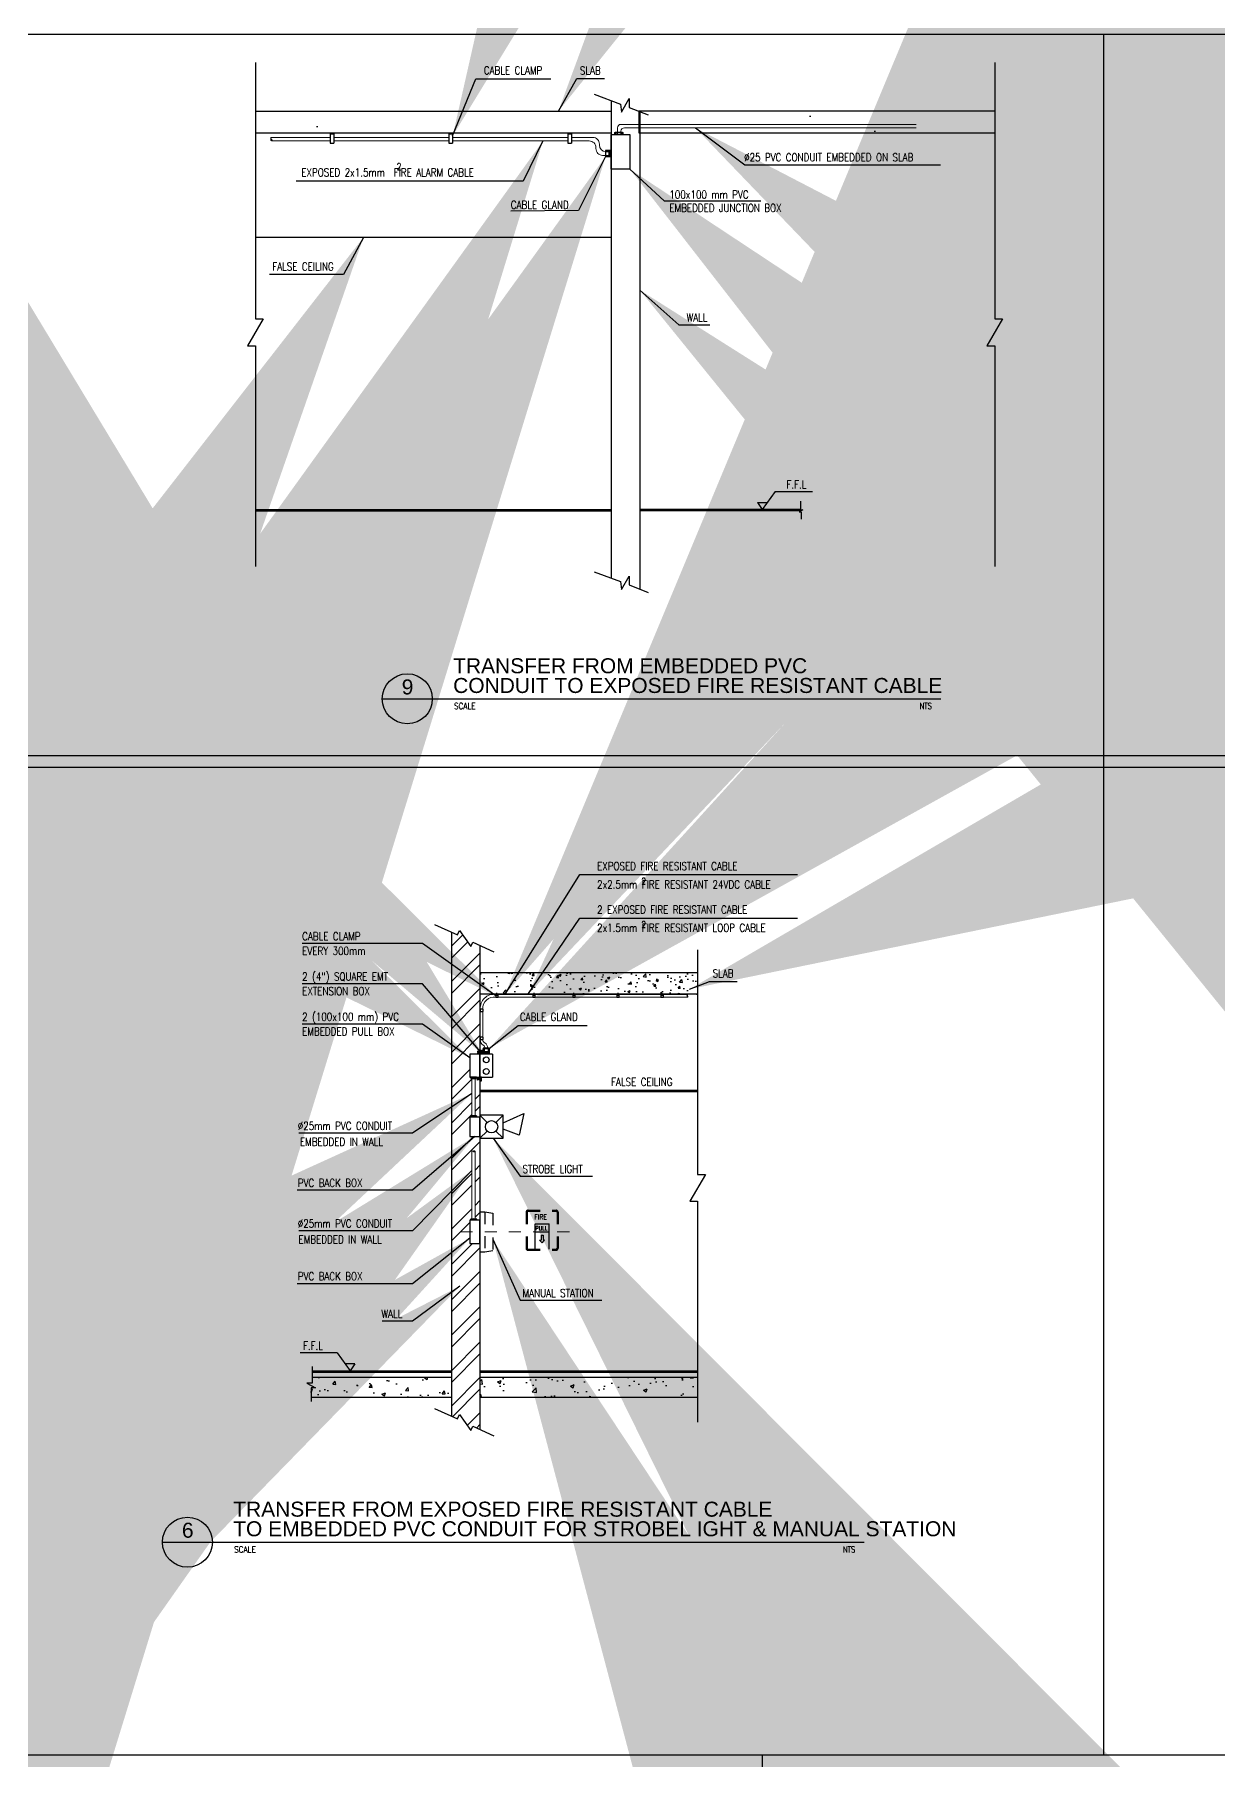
# Model space of a CAD drawing. Extents: x -15 to 256, y 0 to 403.
# Drawn here: x 236 to 245.79, y 377.08 to 391.35 of the extents above; entities that cross this region are included whole.
import ezdxf
from ezdxf.enums import TextEntityAlignment as Align

# ---------------------------------------------------------------- set-up
doc = ezdxf.new("R2010")
doc.units = 0
doc.header["$LTSCALE"] = 0.15
for name, pattern in [('Access Control_master_ground1$0$HIDDEN', [0.375, 0.25, -0.125]), ('DASHDOT', [1, 0.5, -0.25, 0, -0.25]), ('DASHED', [0.75, 0.5, -0.25])]:
    doc.linetypes.add(name, pattern=pattern)
doc.layers.get('0').update_dxf_attribs({"color": 252})
for name, color, linetype in [('00-BT-FAS-DIM', 10, 'Continuous'), ('00-BT-FAS-TEXT', 2, 'Continuous'), ('00-BT-FAS-TEXT LINE', 10, 'Continuous'), ('00-BT-TEXT', 2, 'Continuous'), ('1-E-FA-WX', 3, 'Continuous'), ('Access Control_master_ground1$0$E-FIRE', 3, 'Access Control_master_ground1$0$HIDDEN'), ('ARCH', 8, 'Continuous'), ('DETAILS', 2, 'Continuous'), ('E-ANNO-VIEW', 240, 'Continuous'), ('E-DETL-LID2', 2, 'DASHED'), ('E-DETL-LID3', 3, 'DASHED'), ('E-DETL-LIN0', 10, 'Continuous'), ('EL1', 1, 'Continuous'), ('MPI-TITL-TXT', 1, 'Continuous')]:
    doc.layers.add(name, color=color, linetype=linetype)
for name, color, linetype, lineweight in [('MPI-TITL', 1, 'Continuous', 20), ('MPI-TTBL', 7, 'Continuous', 25), ('MPI-TXT', 2, 'Continuous', 20)]:
    doc.layers.add(name, color=color, linetype=linetype, lineweight=lineweight)
doc.styles.add('ARIAL', font='SAS_____.PFB', dxfattribs={"width": 3, "height": 0.3})
doc.styles.add('ROMANS', font='ROMANS.shx', dxfattribs={"width": 0.8})
doc.dimstyles.new('BT-DIM', dxfattribs={"dimscale": 0, "dimtxt": 120, "dimasz": 120, "dimexe": 100, "dimexo": 100, "dimgap": 1, "dimtad": 0, "dimdec": 0, "dimrnd": 5, "dimzin": 3, "dimdsep": 46, "dimtxsty": 'ROMANS', "dimblk": 'OBLIQUE', "dimcen": 50, "dimdle": 80, "dimclrd": 256, "dimclre": 256, "dimclrt": 2, "dimadec": 0, "dimazin": 0, "dimtfac": 1, "dimtdec": 0, "dimtofl": 0, "dimtmove": 0, "dimatfit": 3, "dimfxl": 1, "dimtvp": 0.8, "dimfrac": 2, "dimtolj": 1, "dimtzin": 0, "dimarcsym": 0})
pattern_1 = [(50, (216.94386, 363.4144), (0.3014433, -0.0263729), [0.0315202, -0.346722]), (355, (216.94386, 363.4144), (-0.058313, 0.316123), [0.025216, -0.2773777]), (100.451, (216.96898, 363.4122), (0.2431315, 0.2897486), [0.026788, -0.2946683]), (46.1842, (216.94386, 363.49846), (0.448528, -0.0695634), [0.04728, -0.520083]), (96.6356, (216.98123, 363.49266), (0.39281, 0.409391), [0.040182, -0.4420024]), (351.184, (216.94386, 363.49846), (0.3928104, 0.40939), [0.037824, -0.4160665]), (21, (216.98588, 363.47745), (0.2508624, -0.1692088), [0.0315202, -0.346722]), (326, (216.98588, 363.47745), (0.1022578, 0.304758), [0.025216, -0.2773777]), (71.4514, (217.0068, 363.46335), (0.3531196, 0.1355498), [0.026788, -0.2946683]), (37.5, (216.94386, 363.41441), (0.0051104, 0.13990503), [0, -0.2740155, 0, -0.2815803, 0, -0.2784283]), (7.5, (216.94386, 363.41441), (0.11056, 0.1657591), [0, -0.1605428, 0, -0.2677115, 0, -0.106118]), (327.5, (216.85014, 363.41441), (0.2243486, -0.0094788), [0, -0.1050673, 0, -0.32781, 0, -0.4349786]), (317.5, (216.80811, 363.4144), (0.245095, 0.0420707), [0, -0.1365875, 0, -0.2176994, 0, -0.3088978])]

# ---------------------------------------------------------------- blocks, each defined once
blk = doc.blocks.new('_OBLIQUE')
at = {"color": 0, "linetype": 'ByBlock'}
blk.add_line((-0.5, -0.5), (0.5, 0.5), dxfattribs=at)
blk = doc.blocks.new('--A$C5F2C2771')
at = {"layer": 'E-DETL-LID2', "linetype": 'Continuous'}
for p, q in [((-21.2, -5.2), (-21.2, 0)), ((-4.2, -5.2), (-4.2, 0)), ((0, -5.2), (-25.4, -5.2))]:
    blk.add_line(p, q, dxfattribs=at)
for points in [[(-25.4, -5.2), (-25.4, 0), (0, 0), (0, -5.2)], [(-2.1, -5.9), (-23.3, -5.9)]]:
    blk.add_lwpolyline(points, dxfattribs=at)
for centre, radius, start, end in [((-23.3, -2.2), 3.69, 235.533, 304.467), ((-12.7, 50.6), 56.4, 261.3162, 278.6838), ((-2.1, -2.2), 3.69, 235.533, 304.467)]:
    blk.add_arc(centre, radius, start, end, dxfattribs=at)
blk = doc.blocks.new('--A$C061778A4')
at = {"linetype": 'Continuous'}
for p, q in [((-4.3, 9.4), (0, 9.4)), ((-4.3, 7.1), (0, 7.1)), ((0, 9.4), (0.4, 9.4)), ((0, 7.1), (1.4, 7.1))]:
    blk.add_line(p, q, dxfattribs=at)
blk.add_lwpolyline([(0, 16.2), (-5.8, 16.2), (-5.8, 0), (0, 0)], close=True, dxfattribs=at)
for points in [[(-5.8, 10.8), (-4.3, 9.4)], [(-5.8, 5.7), (-4.3, 7.1)], [(0, 11), (1.5, 10.3), (1.6, 10.7), (2.5, 10.4), (2.5, 11), (3.5, 10.5), (5.1, 11), (5.3, 10.5), (6.9, 11.6), (7.1, 10.9), (11.3, 12.6), (11.1, 10.2), (8, 8.2), (11.1, 6.2), (11.3, 3.8), (7.1, 5.5), (6.9, 4.8), (5.3, 6), (5.1, 5.4), (3.5, 6), (2.5, 5.5), (2.5, 6), (1.6, 5.7), (1.5, 6.1), (0, 5.5)]]:
    blk.add_lwpolyline(points, dxfattribs=at)
for centre, start_param, end_param in [((1.2, 8.2), 2.485521, 6.550645), ((2.1, 8.2), 2.221359, 6.759002), ((3, 8.2), 2.221359, 6.759002), ((3.8, 8.2), 2.221359, 6.759002), ((4.7, 8.2), 2.221359, 6.759002), ((5.6, 8.2), 2.221359, 6.759002), ((6.4, 8.2), 2.221359, 6.759002)]:
    blk.add_ellipse(centre, major_axis=(-0.67, 1.27), ratio=0.427097, start_param=start_param, end_param=end_param, dxfattribs=at)
blk = doc.blocks.new('A$C4DE4472D')
at = {"layer": 'E-DETL-LID3'}
for p, q in [((-357, 492), (-357, -408)), ((-332, 492), (-332, -408)), ((-307, 542), (393, 542)), ((-307, 517), (393, 517)), ((418, 492), (418, -408)), ((443, 492), (443, -408)), ((-307, -433), (393, -433)), ((-307, -458), (393, -458))]:
    blk.add_line(p, q, dxfattribs=at)
for centre, radius, start, end in [((-307, 492), 50, 90, 180), ((-307, 492), 25, 90, 180), ((393, 492), 50, 0, 90), ((393, 492), 25, 0, 90), ((-307, -408), 50, 180, 270), ((-307, -408), 25, 180, 270), ((393, -408), 25, 270, 0), ((393, -408), 50, 270, 0)]:
    blk.add_arc(centre, radius, start, end, dxfattribs=at)
at = {"layer": 'E-DETL-LIN0'}
for p, q in [((-132, -433), (-132, 200)), ((-132, 200), (218, 200)), ((-132, 0), (218, 0)), ((218, -433), (218, 200)), ((44, -272), (-17, -207)), ((-17, -207), (19, -207)), ((19, -81), (69, -81)), ((19, -81), (19, -207)), ((44, -272), (105, -207)), ((69, -81), (69, -207)), ((105, -207), (69, -207))]:
    blk.add_line(p, q, dxfattribs=at)
at = {"layer": 'E-DETL-LIN0', "style": 'ROMANS', "width": 0.9}
for s, height, p in [('FIRE', 125, (-151, 313)), ('PULL', 100, (-120, 41))]:
    blk.add_text(s, height=height, dxfattribs=at).set_placement(p)
blk = doc.blocks.new('A$C3E880534')
at = {"layer": 'E-DETL-LID3'}
for p, q in [((-125, 500), (-325, 467)), ((-325, 467), (-325, -467)), ((0, 500), (-125, 500)), ((-125, 500), (-125, -500)), ((0, 500), (0, -500)), ((-125, -500), (-325, -467)), ((0, -500), (-125, -500))]:
    blk.add_line(p, q, dxfattribs=at)
blk = doc.blocks.new('*U103')
at = {"layer": 'MPI-TITL-TXT', "color": 1}
for p, q in [((-10, 0), (10, 0)), ((10, 0), (270.61, 0))]:
    blk.add_line(p, q, dxfattribs=at)
blk.add_circle((0, 0), 10, dxfattribs=at)
at = {"layer": 'MPI-TTBL', "color": 3, "style": 'ROMANS', "width": 0.85}
blk.add_attdef('1', text='', height=4.5, dxfattribs=at).set_placement((0.1, 1.76), align=Align.CENTER)
at = {"layer": 'MPI-TTBL', "color": 2, "style": 'ROMANS', "width": 0.85}
blk.add_attdef('MPI2-', text='', height=2.5, dxfattribs=at).set_placement((-0.07, -4.16), align=Align.CENTER)
blk.add_attdef('SCALE', (18.23, -4.16), '', height=2.5, dxfattribs=at)
at = {"layer": 'MPI-TTBL', "color": 2, "style": 'ROMANS', "width": 0.8, "flags": 8}
blk.add_attdef('1:100', (262.07, -4.16), '', height=2.5, dxfattribs=at)
at = {"layer": 'MPI-TXT', "color": 6, "style": 'ARIAL', "width": 0.85}
for tag, p in [('TITLE1', (17.88, 10.21)), ('COMBINEDSERVICESDRAWING', (17.88, 2.34))]:
    blk.add_attdef(tag, p, '', height=6, dxfattribs=at)
blk = doc.blocks.new('*U102')
at = {"layer": 'MPI-TITL-TXT', "color": 1}
for p, q in [((-10, 0), (10, 0)), ((10, 0), (213.37, 0))]:
    blk.add_line(p, q, dxfattribs=at)
blk.add_circle((0, 0), 10, dxfattribs=at)
at = {"layer": 'MPI-TTBL', "color": 3, "style": 'ROMANS', "width": 0.85}
blk.add_attdef('1', text='', height=4.5, dxfattribs=at).set_placement((0.1, 1.76), align=Align.CENTER)
at = {"layer": 'MPI-TTBL', "color": 2, "style": 'ROMANS', "width": 0.85}
blk.add_attdef('MPI2-', text='', height=2.5, dxfattribs=at).set_placement((-0.07, -4.16), align=Align.CENTER)
blk.add_attdef('SCALE', (18.23, -4.16), '', height=2.5, dxfattribs=at)
at = {"layer": 'MPI-TTBL', "color": 2, "style": 'ROMANS', "width": 0.8, "flags": 8}
blk.add_attdef('1:100', (204.83, -4.16), '', height=2.5, dxfattribs=at)
at = {"layer": 'MPI-TXT', "color": 6, "style": 'ARIAL', "width": 0.85}
for tag, p in [('TITLE1', (17.88, 10.21)), ('COMBINEDSERVICESDRAWING', (17.88, 2.34))]:
    blk.add_attdef(tag, p, '', height=6, dxfattribs=at)

msp = doc.modelspace()

# ---------------------------------------------------------------- hatches: boundary and pattern name
at = {"layer": 'ARCH'}
h = msp.add_hatch(dxfattribs=at)
h.set_pattern_fill('AR-CONC', color=256, scale=0.290041, style=0)
h.set_pattern_definition([(50, (1613.9673, 420.9673), (2.0803518, -0.1820072), [0.217531, -2.392842]), (355, (1613.9673, 420.9673), (-0.4024364, 2.181669), [0.174025, -1.9142735]), (100.4514, (1614.1407, 420.9522), (1.677917, 1.9996604), [0.184873, -2.0336027]), (46.1842, (1613.9673, 421.5474), (3.0954413, -0.4800737), [0.3262966, -3.589263]), (96.6356, (1614.2253, 421.5074), (2.710909, 2.8253455), [0.2773095, -3.0504035]), (351.1842, (1613.9673, 421.5474), (2.710907, 2.8253476), [0.261037, -2.87141]), (21, (1614.2574, 421.4024), (1.7312778, -1.1677616), [0.217531, -2.392842]), (326, (1614.2574, 421.4024), (0.7057153, 2.1032356), [0.174025, -1.9142735]), (71.4514, (1614.4016, 421.305), (2.4369938, 0.935472), [0.184873, -2.0336027]), (37.5, (1613.9673, 420.9673), (0.0352686, 0.96553013), [0, -1.8910702, 0, -1.9432777, 0, -1.9215245]), (7.5, (1613.9673, 420.9673), (0.7630107, 1.1439574), [0, -1.1079583, 0, -1.847564, 0, -0.7323546]), (327.5, (1613.3205, 420.9673), (1.5483063, -0.06541847), [0, -0.7251036, 0, -2.2623232, 0, -3.0019289]), (317.5, (1613.0305, 420.9673), (1.6914816, 0.2903459), [0, -0.9426347, 0, -1.5024147, 0, -2.1318046])])
edge = h.paths.add_edge_path()
edge.add_line((237.825, 390.72), (240.769, 390.72))
edge.add_line((240.769, 390.72), (240.769, 390.54))
edge.add_line((240.769, 390.54), (237.825, 390.54))
h = msp.add_hatch(dxfattribs=at)
h.set_pattern_fill('AR-CONC', color=256, scale=0.290041, style=0)
h.set_pattern_definition([(130, (-1325.4364, 420.9745), (-2.0803518, -0.1820072), [0.217531, -2.392842]), (185, (-1325.4364, 420.9745), (0.4024364, 2.181669), [0.174025, -1.9142735]), (79.5486, (-1325.6098, 420.9594), (-1.677917, 1.9996604), [0.184873, -2.0336027]), (133.8158, (-1325.4364, 421.5546), (-3.0954413, -0.4800737), [0.3262966, -3.589263]), (83.3644, (-1325.6944, 421.5146), (-2.710909, 2.8253455), [0.2773095, -3.0504035]), (188.8158, (-1325.4364, 421.5546), (-2.710907, 2.8253476), [0.261037, -2.87141]), (159, (-1325.7265, 421.4096), (-1.7312778, -1.1677616), [0.217531, -2.392842]), (214, (-1325.7265, 421.4096), (-0.7057153, 2.1032356), [0.174025, -1.9142735]), (108.5486, (-1325.8708, 421.3123), (-2.4369938, 0.935472), [0.184873, -2.0336027]), (142.5, (-1325.4364, 420.97454), (-0.03526862, 0.96553013), [0, -1.8910702, 0, -1.94327765, 0, -1.9215245]), (172.5, (-1325.4364, 420.9745), (-0.7630107, 1.1439574), [0, -1.1079583, 0, -1.847564, 0, -0.7323546]), (212.5, (-1324.78964, 420.97454), (-1.5483063, -0.06541847), [0, -0.7251036, 0, -2.2623232, 0, -3.0019289]), (222.5, (-1324.4996, 420.9745), (-1.6914816, 0.2903459), [0, -0.9426347, 0, -1.5024147, 0, -2.1318046])])
edge = h.paths.add_edge_path()
edge.add_line((243.94, 390.721), (240.996, 390.721))
edge.add_line((240.996, 390.721), (240.996, 390.541))
edge.add_line((240.996, 390.541), (243.94, 390.541))
h = msp.add_hatch(dxfattribs=at)
h.set_pattern_fill('ANSI32', color=256, scale=0.551534, style=0)
h.set_pattern_definition([(45, (218.6542, 359.80416), (-0.1462476, 0.1462476), []), (45, (218.7517, 359.80416), (-0.1462476, 0.1462476), [])])
edge = h.paths.add_edge_path()
edge.add_line((239.616, 382.72), (239.614, 382.72))
edge.add_line((239.614, 382.72), (239.614, 382.732))
edge.add_line((239.614, 382.732), (239.599, 382.732))
edge.add_line((239.599, 382.732), (239.599, 382.923))
edge.add_line((239.599, 382.923), (239.683, 382.923))
edge.add_line((239.683, 382.923), (239.683, 383.821))
edge.add_line((239.683, 383.821), (239.623, 383.849))
edge.add_line((239.623, 383.849), (239.606, 383.812))
edge.add_line((239.606, 383.812), (239.513, 383.944))
edge.add_line((239.513, 383.944), (239.496, 383.908))
edge.add_line((239.496, 383.908), (239.447, 383.93))
edge.add_line((239.447, 383.93), (239.447, 379.928))
edge.add_line((239.447, 379.928), (239.496, 379.905))
edge.add_line((239.496, 379.905), (239.513, 379.941))
edge.add_line((239.513, 379.941), (239.606, 379.809))
edge.add_line((239.606, 379.809), (239.623, 379.846))
edge.add_line((239.623, 379.846), (239.683, 379.818))
edge.add_line((239.683, 379.818), (239.683, 381.356))
edge.add_line((239.683, 381.356), (239.599, 381.356))
edge.add_line((239.599, 381.356), (239.599, 381.548))
edge.add_line((239.599, 381.548), (239.606, 381.548))
edge.add_line((239.606, 381.548), (239.606, 381.558))
edge.add_arc((239.61, 381.552), 0.00706, 90, 124.467, ccw=False)
edge.add_line((239.61, 381.559), (239.616, 381.559))
edge.add_line((239.616, 381.559), (239.616, 382.118))
edge.add_arc((239.623, 382.114), 0.00811, 26.9596, 154.578, ccw=False)
edge.add_arc((239.637, 382.115), 0.00769, 23.6327, 157.8977, ccw=False)
edge.add_line((239.644, 382.118), (239.644, 381.559))
edge.add_line((239.644, 381.559), (239.646, 381.559))
edge.add_line((239.646, 381.559), (239.646, 381.548))
edge.add_line((239.646, 381.548), (239.683, 381.548))
edge.add_line((239.683, 381.548), (239.683, 382.242))
edge.add_line((239.683, 382.242), (239.599, 382.242))
edge.add_line((239.599, 382.242), (239.599, 382.402))
edge.add_line((239.599, 382.402), (239.606, 382.402))
edge.add_line((239.606, 382.402), (239.606, 382.412))
edge.add_arc((239.61, 382.406), 0.00706, 90, 124.467, ccw=False)
edge.add_line((239.61, 382.413), (239.616, 382.413))
edge.add_line((239.616, 382.413), (239.616, 382.72))
edge = h.paths.add_edge_path(flags=17)
edge.add_line((239.683, 382.732), (239.654, 382.732))
edge.add_line((239.654, 382.732), (239.654, 382.722))
edge.add_arc((239.65, 382.727), 0.00706, 270, 304.467, ccw=False)
edge.add_line((239.65, 382.72), (239.644, 382.72))
edge.add_line((239.644, 382.72), (239.644, 382.413))
edge.add_line((239.644, 382.413), (239.646, 382.413))
edge.add_line((239.646, 382.413), (239.646, 382.402))
edge.add_line((239.646, 382.402), (239.683, 382.402))
edge.add_line((239.683, 382.402), (239.683, 382.732))
at = {"layer": 'ARCH', "lineweight": -3}
h = msp.add_hatch(dxfattribs=at)
h.set_pattern_fill('AR-CONC', color=256, scale=0.001103, style=0)
h.set_pattern_definition([(50, (216.94386, 363.4144), (0.2009622, -0.0175819), [0.0210135, -0.231148]), (355, (216.94386, 363.4144), (-0.0388753, 0.2107486), [0.0168108, -0.1849184]), (100.451, (216.9606, 363.41294), (0.1620877, 0.1931657), [0.0178587, -0.1964455]), (46.1842, (216.94386, 363.47044), (0.2990188, -0.0463756), [0.0315202, -0.346722]), (96.6356, (216.96878, 363.46658), (0.2618732, 0.2729274), [0.026788, -0.2946683]), (351.184, (216.94386, 363.47044), (0.2618736, 0.272927), [0.0252162, -0.2773777]), (21, (216.97188, 363.45643), (0.1672416, -0.1128059), [0.0210135, -0.231148]), (326, (216.97188, 363.45643), (0.0681719, 0.203172), [0.0168108, -0.1849184]), (71.4514, (216.98581, 363.44703), (0.235413, 0.0903665), [0.0178587, -0.1964455]), (37.5, (216.94386, 363.41441), (0.00340694, 0.09327002), [0, -0.182677, 0, -0.18772023, 0, -0.1856189]), (7.5, (216.94386, 363.41441), (0.07370668, 0.11050606), [0, -0.10702855, 0, -0.1784743, 0, -0.0707453]), (327.5, (216.88138, 363.41441), (0.14956574, -0.0063192), [0, -0.07004486, 0, -0.21853997, 0, -0.28998573]), (317.5, (216.85336, 363.41441), (0.16339666, 0.02804717), [0, -0.0910583, 0, -0.14513296, 0, -0.2059319])])
h.paths.add_polyline_path([(239.683, 383.597), (239.683, 383.417), (241.483, 383.417), (241.483, 383.597)])
h = msp.add_hatch(dxfattribs=at)
h.set_pattern_fill('AR-CONC', color=256, scale=0.001655, style=0)
h.set_pattern_definition(pattern_1)
h.paths.add_polyline_path([(239.447, 380.085), (239.447, 380.251), (238.296, 380.251), (238.296, 380.202), (238.252, 380.202), (238.322, 380.163), (238.288, 380.163), (238.288, 380.085)])
h = msp.add_hatch(dxfattribs=at)
h.set_pattern_fill('AR-CONC', color=256, scale=0.001655, style=0)
h.set_pattern_definition(pattern_1)
h.paths.add_polyline_path([(241.483, 380.085), (241.483, 380.251), (239.683, 380.251), (239.683, 380.085)])

# ---------------------------------------------------------------- linework, layer by layer
msp.add_lwpolyline([(255.582, 391.354), (221.216, 391.354), (221.216, 364.848), (255.582, 364.848)], close=True)
at = {"layer": '00-BT-FAS-DIM', "linetype": 'DASHDOT', "lineweight": 0, "ltscale": 0.4}
msp.add_line((239.522, 381.452), (240.515, 381.452), dxfattribs=at)
at = {"layer": 'ARCH'}
for p, q in [((240.628, 390.861), (240.844, 390.779)), ((240.853, 390.713), (240.917, 390.824)), ((240.917, 390.824), (240.917, 390.751)), ((240.769, 390.808), (240.769, 386.858)), ((240.844, 390.779), (240.853, 390.713)), ((240.917, 390.751), (241.075, 390.691)), ((241.005, 390.718), (241.005, 386.768)), ((237.825, 387.426), (240.769, 387.426)), ((237.825, 387.416), (240.769, 387.416)), ((242.338, 387.426), (241.005, 387.426)), ((242.338, 387.416), (241.005, 387.416)), ((240.628, 386.912), (240.844, 386.83)), ((240.844, 386.83), (240.853, 386.764)), ((240.853, 386.764), (240.917, 386.875)), ((240.917, 386.875), (240.917, 386.802)), ((240.917, 386.802), (241.075, 386.741)), ((239.683, 382.624), (241.483, 382.624)), ((239.683, 382.614), (241.483, 382.614))]:
    msp.add_line(p, q, dxfattribs=at)
at = {"layer": 'ARCH', "lineweight": -3}
for p, q in [((239.447, 383.93), (239.447, 379.928)), ((239.683, 383.821), (239.683, 379.818)), ((238.296, 380.303), (239.447, 380.303)), ((238.296, 380.293), (239.447, 380.293)), ((238.296, 380.251), (239.447, 380.251)), ((239.683, 380.303), (241.483, 380.303)), ((239.683, 380.293), (241.483, 380.293)), ((239.683, 380.251), (241.483, 380.251)), ((238.288, 380.085), (239.447, 380.085)), ((239.683, 380.085), (241.483, 380.085))]:
    msp.add_line(p, q, dxfattribs=at)
at = {"layer": 'ARCH', "lineweight": -3, "flags": 128}
for points in [[(237.825, 391.122), (237.825, 389.002), (237.889, 389.002), (237.761, 388.78), (237.825, 388.78), (237.825, 386.955)], [(243.94, 391.122), (243.94, 389.002), (244.004, 389.002), (243.876, 388.78), (243.94, 388.78), (243.94, 386.955)], [(239.307, 383.995), (239.496, 383.908), (239.513, 383.944), (239.606, 383.812), (239.623, 383.849), (239.797, 383.768)], [(241.483, 383.786), (241.483, 381.928), (241.547, 381.928), (241.419, 381.705), (241.483, 381.705), (241.483, 379.88)], [(239.307, 379.993), (239.496, 379.905), (239.513, 379.941), (239.606, 379.809), (239.623, 379.846), (239.797, 379.765)]]:
    msp.add_lwpolyline(points, dxfattribs=at)
at = {"layer": 'ARCH'}
for points in [[(237.825, 390.72), (240.769, 390.72), (240.769, 390.54), (237.825, 390.54)], [(243.94, 390.721), (240.996, 390.721), (240.996, 390.541), (243.94, 390.541)], [(240.769, 389.676), (237.825, 389.676)]]:
    msp.add_lwpolyline(points, dxfattribs=at)
at = {"layer": 'ARCH', "linetype": 'Continuous'}
msp.add_lwpolyline([(242.335, 387.496), (242.335, 387.424), (242.354, 387.424), (242.323, 387.407), (242.338, 387.407), (242.338, 387.346)], dxfattribs=at)
at = {"layer": 'ARCH', "lineweight": -3}
for points in [[(239.683, 383.597), (241.483, 383.597)], [(241.483, 383.417), (239.683, 383.417)], [(238.296, 380.339), (238.296, 380.202), (238.252, 380.202), (238.322, 380.163), (238.288, 380.163), (238.288, 380.05)]]:
    msp.add_lwpolyline(points, dxfattribs=at)
at = {"layer": 'DETAILS', "color": 1}
for p, q in [((238.443, 390.541), (238.443, 390.456)), ((238.474, 390.541), (238.474, 390.456)), ((239.426, 390.541), (239.426, 390.455)), ((239.457, 390.541), (239.457, 390.455)), ((240.41, 390.54), (240.41, 390.455)), ((240.441, 390.54), (240.441, 390.455)), ((238.443, 390.456), (238.474, 390.456)), ((239.426, 390.455), (239.457, 390.455)), ((240.41, 390.455), (240.441, 390.455)), ((239.813, 383.393), (239.832, 383.393)), ((239.822, 383.405), (239.822, 383.429)), ((240.12, 383.393), (240.139, 383.393)), ((240.13, 383.405), (240.13, 383.429)), ((240.45, 383.393), (240.47, 383.393)), ((240.46, 383.405), (240.46, 383.429)), ((240.815, 383.393), (240.835, 383.393)), ((240.825, 383.405), (240.825, 383.429)), ((241.18, 383.393), (241.2, 383.393)), ((241.19, 383.405), (241.19, 383.429)), ((239.708, 383.276), (239.708, 383.295)), ((239.708, 383.044), (239.708, 383.063))]:
    msp.add_line(p, q, dxfattribs=at)
at = {"layer": 'DETAILS', "color": 4, "linetype": 'Continuous'}
for p, q in [((240.722, 390.395), (240.722, 390.346)), ((240.722, 390.387), (240.75, 390.387)), ((240.752, 390.385), (240.75, 390.385)), ((240.759, 390.395), (240.753, 390.395)), ((240.753, 390.387), (240.759, 390.387)), ((240.762, 390.385), (240.76, 390.385)), ((240.763, 390.395), (240.763, 390.346)), ((240.763, 390.387), (240.769, 390.387)), ((240.722, 390.354), (240.75, 390.354)), ((240.752, 390.355), (240.75, 390.355)), ((240.753, 390.354), (240.759, 390.354)), ((240.753, 390.346), (240.759, 390.346)), ((240.762, 390.355), (240.76, 390.355)), ((240.763, 390.354), (240.769, 390.354)), ((239.71, 382.97), (239.759, 382.97)), ((239.718, 382.97), (239.718, 382.942)), ((239.751, 382.97), (239.751, 382.942)), ((239.71, 382.933), (239.71, 382.939)), ((239.71, 382.929), (239.759, 382.929)), ((239.718, 382.939), (239.718, 382.933)), ((239.718, 382.929), (239.718, 382.923)), ((239.72, 382.94), (239.72, 382.942)), ((239.72, 382.93), (239.72, 382.932)), ((239.75, 382.94), (239.75, 382.942)), ((239.75, 382.93), (239.75, 382.932)), ((239.751, 382.939), (239.751, 382.933)), ((239.751, 382.929), (239.751, 382.923)), ((239.759, 382.939), (239.759, 382.933))]:
    msp.add_line(p, q, dxfattribs=at)
at = {"layer": 'DETAILS', "color": 3, "lineweight": 0}
for p, q in [((239.832, 383.415), (240.12, 383.415)), ((239.832, 383.394), (240.12, 383.394)), ((240.139, 383.415), (240.45, 383.415)), ((240.139, 383.394), (240.45, 383.394)), ((240.47, 383.415), (240.815, 383.415)), ((240.47, 383.394), (240.815, 383.394)), ((240.835, 383.415), (241.18, 383.415)), ((240.835, 383.394), (241.18, 383.394)), ((241.2, 383.415), (241.399, 383.415)), ((241.2, 383.394), (241.399, 383.394)), ((239.685, 383.295), (239.685, 383.063)), ((239.707, 383.276), (239.707, 383.063))]:
    msp.add_line(p, q, dxfattribs=at)
at = {"layer": 'DETAILS', "color": 3}
for p, q in [((239.743, 382.358), (239.683, 382.418)), ((239.815, 382.358), (239.875, 382.418)), ((239.875, 382.354), (240.045, 382.43)), ((240.045, 382.43), (240.007, 382.252)), ((239.683, 382.226), (239.743, 382.286)), ((239.875, 382.226), (239.815, 382.286)), ((240.007, 382.252), (239.875, 382.302))]:
    msp.add_line(p, q, dxfattribs=at)
at = {"layer": 'DETAILS', "color": 1}
for points in [[(238.443, 390.541), (238.474, 390.541)], [(238.474, 390.53), (238.443, 390.53)], [(239.426, 390.541), (239.457, 390.541)], [(239.457, 390.529), (239.426, 390.529)], [(240.41, 390.54), (240.441, 390.54)], [(240.441, 390.529), (240.41, 390.529)], [(239.832, 383.417), (239.813, 383.417), (239.813, 383.392), (239.832, 383.392), (239.832, 383.417)], [(240.139, 383.417), (240.12, 383.417), (240.12, 383.392), (240.139, 383.392), (240.139, 383.417)], [(240.47, 383.417), (240.45, 383.417), (240.45, 383.392), (240.47, 383.392), (240.47, 383.417)], [(240.835, 383.417), (240.815, 383.417), (240.815, 383.392), (240.835, 383.392), (240.835, 383.417)], [(241.2, 383.417), (241.18, 383.417), (241.18, 383.392), (241.2, 383.392), (241.2, 383.417)], [(239.684, 383.295), (239.684, 383.276), (239.708, 383.276), (239.708, 383.295), (239.684, 383.295)], [(239.684, 383.063), (239.684, 383.044), (239.708, 383.044), (239.708, 383.063), (239.684, 383.063)]]:
    msp.add_lwpolyline(points, dxfattribs=at)
at = {"layer": 'DETAILS', "color": 4, "linetype": 'Continuous'}
for points in [[(240.769, 390.528), (240.923, 390.528), (240.923, 390.241), (240.769, 390.241)], [(239.683, 382.402), (239.599, 382.402), (239.599, 382.242), (239.683, 382.242)], [(239.683, 381.548), (239.599, 381.548), (239.599, 381.356), (239.683, 381.356)]]:
    msp.add_lwpolyline(points, close=True, dxfattribs=at)
at = {"layer": 'DETAILS', "color": 3, "lineweight": 0, "flags": 128}
for points in [[(240.82, 390.528), (240.82, 390.583, -0.414214), (240.849, 390.611), (243.289, 390.611)], [(240.849, 390.528), (240.849, 390.554, -0.414214), (240.877, 390.583), (243.289, 390.583)], [(240.441, 390.503), (240.616, 390.503, -0.414214), (240.671, 390.448), (240.671, 390.439, 0.379582), (240.72, 390.384)], [(240.441, 390.474), (240.587, 390.474, -0.414214), (240.642, 390.419), (240.642, 390.411, 0.414214), (240.697, 390.355), (240.72, 390.355)]]:
    msp.add_lwpolyline(points, format="xyb", dxfattribs=at)
for points in [[(237.958, 390.503), (238.443, 390.503)], [(237.958, 390.474), (238.443, 390.474)], [(238.474, 390.503), (239.426, 390.503)], [(238.474, 390.474), (239.426, 390.474)], [(239.457, 390.503), (240.41, 390.503)], [(239.457, 390.474), (240.41, 390.474)], [(239.616, 382.72), (239.616, 382.402)], [(239.644, 382.72), (239.644, 382.402)], [(239.616, 382.118), (239.616, 381.548)], [(239.644, 382.118), (239.644, 381.548)]]:
    msp.add_lwpolyline(points, dxfattribs=at)
at = {"layer": 'DETAILS', "color": 4, "linetype": 'Continuous'}
for points in [[(240.72, 390.391), (240.72, 390.35)], [(240.722, 390.346), (240.75, 390.346), (240.75, 390.395), (240.722, 390.395)], [(240.752, 390.391), (240.752, 390.35)], [(240.76, 390.391), (240.76, 390.35)], [(240.762, 390.391), (240.762, 390.35)], [(240.769, 390.395), (240.763, 390.395)], [(240.763, 390.346), (240.769, 390.346)], [(239.759, 382.97), (239.759, 382.942), (239.71, 382.942), (239.71, 382.97)], [(239.714, 382.972), (239.755, 382.972)], [(239.786, 382.923), (239.599, 382.923), (239.599, 382.732), (239.786, 382.732)], [(239.683, 382.732), (239.683, 382.923)], [(239.71, 382.923), (239.71, 382.929)], [(239.714, 382.94), (239.755, 382.94)], [(239.714, 382.932), (239.755, 382.932)], [(239.714, 382.93), (239.755, 382.93)], [(239.759, 382.929), (239.759, 382.923)], [(239.786, 382.923), (239.786, 382.732)]]:
    msp.add_lwpolyline(points, dxfattribs=at)
at = {"layer": 'DETAILS', "color": 3}
msp.add_lwpolyline([(239.683, 382.226), (239.875, 382.226), (239.875, 382.418), (239.683, 382.418)], close=True, dxfattribs=at)
at = {"layer": 'DETAILS', "color": 1, "linetype": 'Continuous'}
for centre in [(239.735, 382.875), (239.735, 382.779)]:
    msp.add_circle(centre, 0.0239, dxfattribs=at)
at = {"layer": 'DETAILS', "color": 3}
msp.add_circle((239.779, 382.322), 0.051, dxfattribs=at)
at = {"layer": 'DETAILS', "color": 4, "linetype": 'Continuous'}
for centre, radius, start, end in [((240.727, 390.391), 0.00706, 145.533, 214.467), ((240.828, 390.37), 0.108, 171.3162, 188.6838), ((240.759, 390.391), 0.00706, 145.533, 214.467), ((240.86, 390.37), 0.108, 171.3162, 188.6838), ((240.753, 390.391), 0.00706, 325.533, 34.467), ((240.652, 390.37), 0.108, 351.3162, 8.6838), ((240.769, 390.391), 0.00706, 145.533, 214.467), ((240.87, 390.37), 0.108, 171.3162, 188.6838), ((240.727, 390.35), 0.00706, 145.533, 214.467), ((240.759, 390.35), 0.00706, 145.533, 214.467), ((240.753, 390.35), 0.00706, 325.533, 34.467), ((240.769, 390.35), 0.00706, 145.533, 214.467), ((239.714, 382.965), 0.00706, 55.533, 124.467), ((239.735, 382.864), 0.108, 81.3162, 98.6838), ((239.755, 382.965), 0.00706, 55.533, 124.467), ((239.714, 382.933), 0.00706, 55.533, 124.467), ((239.714, 382.939), 0.00706, 235.533, 304.467), ((239.714, 382.923), 0.00706, 55.533, 124.467), ((239.735, 382.832), 0.108, 81.3162, 98.6838), ((239.735, 383.04), 0.108, 261.3162, 278.6838), ((239.735, 382.822), 0.108, 81.3162, 98.6838), ((239.755, 382.933), 0.00706, 55.533, 124.467), ((239.755, 382.939), 0.00706, 235.533, 304.467), ((239.755, 382.923), 0.00706, 55.533, 124.467)]:
    msp.add_arc(centre, radius, start, end, dxfattribs=at)
at = {"layer": 'DETAILS', "color": 3, "lineweight": 0}
for centre, radius, start, end in [((239.799, 383.303), 0.114, 82.827, 183.9878), ((239.799, 383.302), 0.0922, 81.3283, 184.3595), ((241.402, 383.4), 0.00709, 141.1702, 242.0428), ((241.394, 383.398), 0.00709, 321.1702, 62.0428), ((239.733, 383.039), 0.048, 174.9083, 247.2861), ((239.733, 383.04), 0.0267, 171.4398, 246.4767), ((239.691, 382.972), 0.0326, 358.9602, 44.5229), ((239.7, 382.975), 0.0458, 355.2729, 60.1862), ((239.623, 382.114), 0.00811, 26.9596, 154.578), ((239.637, 382.115), 0.00769, 23.6327, 157.8977), ((239.637, 382.122), 0.00791, 207.0712, 334.4592)]:
    msp.add_arc(centre, radius, start, end, dxfattribs=at)
at = {"layer": 'DETAILS', "color": 3}
msp.add_arc((241.387, 383.412), 0.0121, 321.1702, 16.1704, dxfattribs=at)
at = {"layer": 'DETAILS', "color": 3, "lineweight": 0}
msp.add_ellipse((237.958, 390.496), major_axis=(0, 0.00718), ratio=0.785497, start_param=0, end_param=3.141593, dxfattribs=at)
at = {"layer": 'DETAILS', "color": 3, "lineweight": 0, "extrusion": (0, 0, -1)}
msp.add_ellipse((237.958, 390.482), major_axis=(0, -0.00718), ratio=0.785497, dxfattribs=at)
at = {"layer": 'E-ANNO-VIEW'}
for points in [[(244.843, 377.128), (244.843, 391.354)], [(244.843, 377.128), (244.843, 391.354)], [(244.843, 377.128), (244.843, 391.354)], [(244.843, 377.128), (244.843, 391.354)], [(244.843, 377.128), (244.843, 391.354)], [(244.843, 377.128), (244.843, 391.354)], [(244.843, 377.128), (244.843, 391.354)], [(244.843, 377.128), (244.843, 391.354)], [(228.021, 385.391), (244.843, 385.391)], [(244.843, 385.391), (255.582, 385.391)], [(228.021, 385.296), (244.843, 385.296)], [(244.843, 385.296), (255.582, 385.296)], [(221.216, 377.128), (242.02, 377.128)], [(242.02, 377.128), (255.582, 377.128)], [(242.02, 364.848), (242.02, 377.128)]]:
    msp.add_lwpolyline(points, dxfattribs=at)
at = {"layer": 'EL1'}
for p, q in [((242.124, 387.575), (242.018, 387.426)), ((242.124, 387.575), (242.432, 387.575)), ((241.977, 387.485), (242.06, 387.485)), ((241.977, 387.485), (242.018, 387.426)), ((238.503, 380.452), (238.195, 380.452)), ((238.503, 380.452), (238.608, 380.303)), ((238.649, 380.362), (238.567, 380.362)), ((238.649, 380.362), (238.608, 380.303))]:
    msp.add_line(p, q, dxfattribs=at)

# ---------------------------------------------------------------- block references
at = {"layer": '1-E-FA-WX', "lineweight": 0, "yscale": 0.000330920612198188, "zscale": 0.000330920612198188}
for name, p, xscale in [('A$C3E880534', (239.683, 381.452), -0.000330920612198188), ('A$C4DE4472D', (240.182, 381.452), 0.000330920612198188)]:
    msp.add_blockref(name, p, dxfattribs=dict(at, xscale=xscale))
at = {"layer": 'DETAILS', "linetype": 'Continuous', "rotation": 180}
for p, xscale, yscale, zscale in [((240.868, 390.527), -0.002872574758654125, 0.002872574758670178, 0.002872574758664827), ((239.606, 382.402), 0.001915049839124153, 0.001915049839124153, 0.001915049839124153), ((239.606, 381.548), 0.001915049839124153, 0.001915049839124153, 0.001915049839124153)]:
    msp.add_blockref('--A$C5F2C2771', p, dxfattribs=dict(at, xscale=xscale, yscale=yscale, zscale=zscale))
at = {"layer": 'DETAILS', "color": 4, "linetype": 'Continuous', "xscale": -0.001915049839124153, "yscale": 0.001915049839108101, "zscale": 0.001915049839109884}
msp.add_blockref('--A$C061778A4', (239.683, 382.923), dxfattribs=at)
at = {"layer": 'DETAILS', "linetype": 'Continuous', "xscale": -0.001915049839124153, "yscale": 0.001915049839108101, "zscale": 0.001915049839109884}
msp.add_blockref('--A$C5F2C2771', (239.606, 382.732), dxfattribs=at)
at = {"layer": 'DETAILS', "color": 4, "linetype": 'Continuous', "xscale": 0.001915049839124153, "yscale": 0.001915049839124153, "zscale": 0.001915049839124153, "rotation": 180}
msp.add_blockref('--A$C061778A4', (239.683, 382.732), dxfattribs=at)
at = {"layer": 'MPI-TITL'}
ref = msp.add_blockref('*U102', (239.082, 385.861), dxfattribs=dict(at, xscale=0.02068253826238675, yscale=0.02068253826238675, zscale=0.02068253826238675))
ref.add_attrib('1:100', 'NTS', (243.318, 385.775), dxfattribs={"layer": 'MPI-TTBL', "color": 2, "height": 0.0517, "style": 'ROMANS', "width": 0.8, "flags": 8})
ref.add_attrib('SCALE', 'SCALE', (239.468, 385.775), dxfattribs={"layer": 'MPI-TTBL', "color": 2, "height": 0.0517, "style": 'ROMANS', "width": 0.85})
ref.add_attrib('1', '9', dxfattribs={"layer": 'MPI-TTBL', "color": 3, "height": 0.124, "style": 'ARIAL'}).set_placement((239.084, 385.897), align=Align.CENTER)
ref.add_attrib('COMBINEDSERVICESDRAWING', 'CONDUIT TO EXPOSED FIRE RESISTANT CABLE', (239.461, 385.909), dxfattribs={"layer": 'MPI-TXT', "color": 6, "height": 0.1241, "style": 'ARIAL'})
ref.add_attrib('TITLE1', 'TRANSFER FROM EMBEDDED PVC', (239.461, 386.072), dxfattribs={"layer": 'MPI-TXT', "color": 6, "height": 0.1241, "style": 'ARIAL'})
ref = msp.add_blockref('*U103', (237.263, 378.886), dxfattribs=dict(at, xscale=0.02068253826238675, yscale=0.02068253826238675, zscale=0.02068253826238675))
ref.add_attrib('1:100', 'NTS', (242.684, 378.8), dxfattribs={"layer": 'MPI-TTBL', "color": 2, "height": 0.0517, "style": 'ROMANS', "width": 0.8, "flags": 8})
ref.add_attrib('SCALE', 'SCALE', (237.65, 378.8), dxfattribs={"layer": 'MPI-TTBL', "color": 2, "height": 0.0517, "style": 'ROMANS', "width": 0.85})
ref.add_attrib('1', '6', dxfattribs={"layer": 'MPI-TTBL', "color": 3, "height": 0.124, "style": 'ARIAL'}).set_placement((237.266, 378.923), align=Align.CENTER)
ref.add_attrib('COMBINEDSERVICESDRAWING', 'TO EMBEDDED PVC CONDUIT FOR STROBEL IGHT & MANUAL STATION', (237.642, 378.935), dxfattribs={"layer": 'MPI-TXT', "color": 6, "height": 0.1241, "style": 'ARIAL'})
ref.add_attrib('TITLE1', 'TRANSFER FROM EXPOSED FIRE RESISTANT CABLE', (237.642, 379.097), dxfattribs={"layer": 'MPI-TXT', "color": 6, "height": 0.1241, "style": 'ARIAL'})

# ---------------------------------------------------------------- texts
at = {"layer": '00-BT-FAS-TEXT', "style": 'ROMANS', "width": 0.8}
for s, height, rotation, p in [('CABLE CLAMP', 0.06618, 360, (239.715, 391.025)), ('SLAB', 0.0662, 360, (240.509, 391.023)), ('%%C25 PVC CONDUIT EMBEDDED ON SLAB', 0.06618, 360, (241.867, 390.306)), ('FALSE CEILING', 0.06618, 360, (237.965, 389.402)), ('WALL', 0.0662, 360, (241.392, 388.982)), ('F.F.L', 0.0662, 360, (242.217, 387.6)), ('EXPOSED FIRE RESISTANT CABLE', 0.06618, 0, (240.651, 384.444)), ('2x2.5mm FIRE RESISTANT 24VDC CABLE', 0.06618, 0, (240.651, 384.292)), ('2 EXPOSED FIRE RESISTANT CABLE', 0.06618, 0, (240.651, 384.084)), ('2x1.5mm FIRE RESISTANT LOOP CABLE', 0.06618, 0, (240.651, 383.934)), ('SLAB', 0.0662, 0, (241.607, 383.557)), ('CABLE GLAND', 0.06618, 0, (240.013, 383.197)), ('FALSE CEILING', 0.06618, 0, (240.767, 382.659)), ('%%C25mm PVC CONDUIT', 0.06618, 0, (238.176, 382.296)), ('EMBEDDED IN WALL', 0.06618, 0, (238.194, 382.164)), ('STROBE LIGHT', 0.06618, 0, (240.035, 381.939)), ('PVC BACK BOX', 0.06618, 0, (238.176, 381.824)), ('%%C25mm PVC CONDUIT', 0.06618, 0, (238.176, 381.488)), ('EMBEDDED IN WALL', 0.06618, 0, (238.182, 381.357)), ('PVC BACK BOX', 0.06618, 0, (238.176, 381.052)), ('MANUAL STATION', 0.06618, 0, (240.035, 380.913)), ('WALL', 0.0662, 0, (238.868, 380.742))]:
    msp.add_text(s, height=height, rotation=rotation, dxfattribs=at).set_placement(p)
for s, rotation, p in [('EXPOSED 2x1.5mm  FIRE ALARM CABLE', 0, (238.205, 390.161)), ('CABLE GLAND', 0, (239.938, 389.893)), ('100x100 mm PVC', 0, (241.249, 389.978)), ('EMBEDDED JUNCTION BOX', 360, (241.249, 389.867)), ('CABLE CLAMP', 0, (238.212, 383.844)), ('EVERY 300mm', 360, (238.212, 383.723)), ('2 (4") SQUARE EMT', 0, (238.212, 383.511)), ('EXTENSION BOX', 360, (238.212, 383.39)), ('2 (100x100 mm) PVC', 0, (238.212, 383.178)), ('EMBEDDED PULL BOX', 360, (238.212, 383.057))]:
    msp.add_text(s, height=0.06618, rotation=rotation, dxfattribs=at).set_placement(p, align=Align.BOTTOM_LEFT)
at = {"layer": '00-BT-TEXT', "style": 'ROMANS', "width": 0.8}
for height, p in [(0.0579, (238.994, 390.233)), (0.0552, (241.018, 384.324)), (0.0552, (241.018, 383.966))]:
    msp.add_text('2', height=height, dxfattribs=at).set_placement(p)
at = {"layer": 'Access Control_master_ground1$0$E-FIRE', "color": 2, "style": 'ROMANS', "width": 0.75}
msp.add_text('F.F.L', height=0.0697, dxfattribs=at).set_placement((238.22, 380.477))

# ---------------------------------------------------------------- leaders
at = {"layer": '00-BT-FAS-TEXT LINE'}
for points in [[(239.457, 390.516), (239.649, 390.989), (240.27, 390.989)], [(240.331, 390.72), (240.484, 390.99), (240.713, 390.99)], [(241.464, 390.583), (241.872, 390.278), (243.492, 390.278)], [(240.204, 390.474), (240.039, 390.142), (238.164, 390.142)], [(240.722, 390.346), (240.499, 389.898), (239.938, 389.893)], [(240.923, 390.241), (241.207, 389.978), (242.007, 389.978)], [(238.719, 389.676), (238.553, 389.371), (237.942, 389.371)], [(241.005, 389.241), (241.328, 388.954), (241.583, 388.954)], [(239.89, 383.417), (240.508, 384.407), (242.309, 384.407)], [(240.08, 383.415), (240.508, 384.047), (242.309, 384.047)], [(239.813, 383.404), (239.208, 383.836), (238.213, 383.836)], [(239.703, 382.923), (239.208, 383.503), (238.213, 383.503)], [(241.417, 383.46), (241.582, 383.523), (241.811, 383.523)], [(239.599, 382.892), (239.208, 383.17), (238.213, 383.17)], [(239.759, 382.97), (239.999, 383.16), (240.569, 383.16)], [(239.616, 382.597), (239.125, 382.268), (238.186, 382.268)], [(239.641, 382.242), (239.125, 381.796), (238.171, 381.796)], [(239.791, 382.226), (240.015, 381.913), (240.614, 381.913)], [(239.616, 381.96), (239.125, 381.46), (238.186, 381.46)], [(239.599, 381.399), (239.125, 381.024), (238.171, 381.024)], [(239.791, 381.386), (240.015, 380.887), (240.691, 380.887)], [(239.516, 381.002), (239.125, 380.714), (238.873, 380.714)]]:
    msp.add_leader(points, dimstyle='BT-DIM', override={"dimscale": 1, "dimasz": 200}, dxfattribs=at)

doc.saveas('drawing.dxf')
